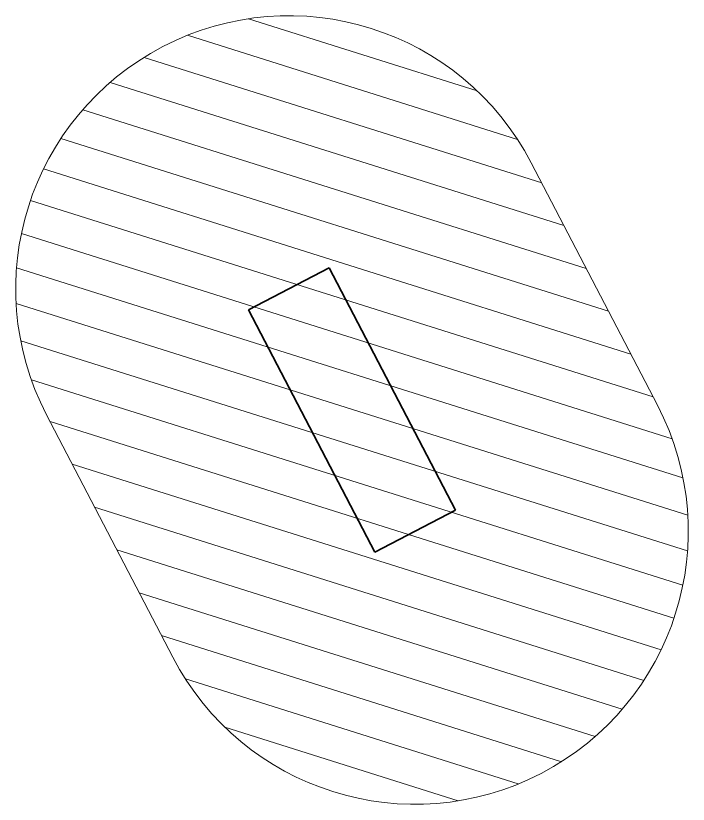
# Model space of a CAD drawing. Header units: metres. Extents: x 2740299.3 to 2740354.3, y 1267793.1 to 1267844.4.
# Drawn here: x 2740320.621 to 2740322.098, y 1267812.169 to 1267813.901 of the extents above; entities that cross this region are included whole.
import ezdxf

# ---------------------------------------------------------------- set-up
doc = ezdxf.new("R2010")
doc.units = ezdxf.units.M
doc.layers.add('grundriss', color=7, linetype='Continuous', true_color=0x000000)

msp = doc.modelspace()

# ---------------------------------------------------------------- linework, layer by layer
at = {"layer": 'grundriss', "color": 1, "linetype": 'Continuous', "lineweight": 13}
for p, q in [((2740321.1324, 1267813.8945), (2740321.6341, 1267813.7362)), ((2740320.9982, 1267813.8582), (2740321.7232, 1267813.6295)), ((2740320.9027, 1267813.8097), (2740321.7761, 1267813.5342)), ((2740320.8281, 1267813.7546), (2740321.8251, 1267813.4401)), ((2740320.7683, 1267813.6948), (2740321.874, 1267813.346)), ((2740320.7201, 1267813.6314), (2740321.923, 1267813.2519)), ((2740321.7533, 1267813.5781), (2740322.0302, 1267813.0459)), ((2740320.682, 1267813.5647), (2740321.972, 1267813.1578)), ((2740320.6533, 1267813.4952), (2740322.0209, 1267813.0637)), ((2740320.6335, 1267813.4228), (2740322.0626, 1267812.9719)), ((2740320.6228, 1267813.3475), (2740322.0865, 1267812.8858)), ((2740320.6219, 1267813.2691), (2740322.097, 1267812.8038)), ((2740320.6319, 1267813.1873), (2740322.0964, 1267812.7253)), ((2740320.6553, 1267813.1013), (2740322.0861, 1267812.65)), ((2740320.6888, 1267813.0242), (2740320.9657, 1267812.4919)), ((2740320.6963, 1267813.0097), (2740322.0666, 1267812.5774)), ((2740320.7452, 1267812.9157), (2740322.0382, 1267812.5078)), ((2740320.7942, 1267812.8216), (2740322.0005, 1267812.441)), ((2740320.8432, 1267812.7275), (2740321.9527, 1267812.3775)), ((2740320.8921, 1267812.6334), (2740321.8933, 1267812.3175)), ((2740320.9411, 1267812.5393), (2740321.8194, 1267812.2622)), ((2740320.9935, 1267812.4441), (2740321.7248, 1267812.2134)), ((2740321.0804, 1267812.3381), (2740321.5928, 1267812.1764))]:
    msp.add_line(p, q, dxfattribs=at)
at = {"layer": 'grundriss', "color": 7, "linetype": 'Continuous', "lineweight": 35}
for p, q in [((2740321.3097, 1267813.3473), (2740321.1323, 1267813.255)), ((2740321.5867, 1267812.815), (2740321.3097, 1267813.3473)), ((2740321.1323, 1267813.255), (2740321.4093, 1267812.7227)), ((2740321.4093, 1267812.7227), (2740321.5867, 1267812.815))]:
    msp.add_line(p, q, dxfattribs=at)
at = {"layer": 'grundriss', "color": 1, "linetype": 'Continuous', "lineweight": 13}
for centre, start, end in [((2740321.221, 1267813.3011), 27.4914, 207.4914), ((2740321.498, 1267812.7689), 207.4914, 27.4914)]:
    msp.add_arc(centre, 0.6, start, end, dxfattribs=at)

doc.saveas('drawing.dxf')
